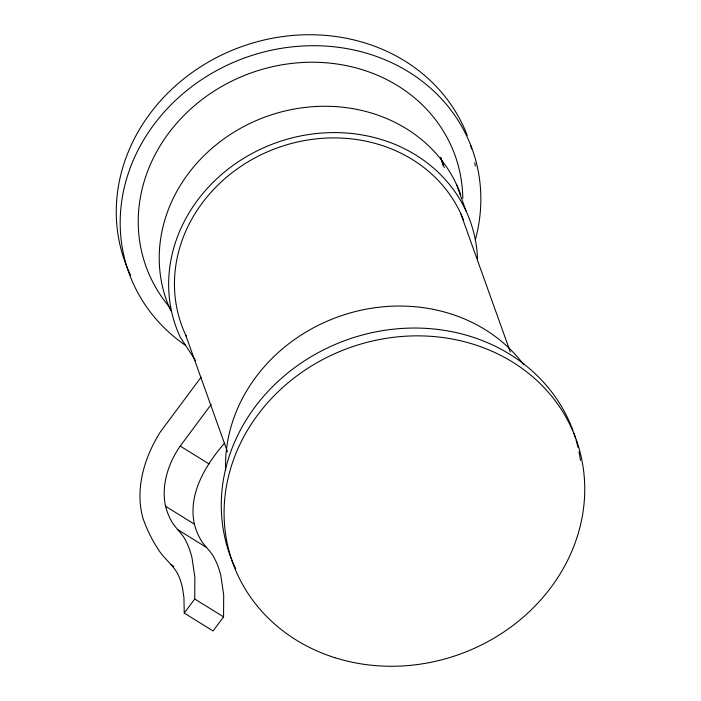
<?xml version="1.0" encoding="UTF-8"?>
<svg xmlns="http://www.w3.org/2000/svg" width="701" height="701" viewBox="0 0 701 701"><rect width="100%" height="100%" fill="white"/><g stroke="black" fill="none" stroke-linecap="round" stroke-linejoin="round"><path stroke-width="1.05" d="M224.539 443.146C205.577 464.965 187.85 493.986 194.379 524.138A267.23 96.607 -59.6 0 0 200.188 538.789C204.271 546.359 211.614 551.564 215.067 559.556A295.918 106.973 -59.6 0 1 220.824 575.591L223.698 594.974L223.566 616.871L213.078 630.97L184.24 613.095L183.942 597.69L182.584 588.411A218.213 78.889 -59.6 0 0 177.213 572.971C171.964 563.814 162.895 557.61 157.655 548.375A666.879 241.083 -59.6 0 1 143.048 518.565C134.627 489.088 144.467 456.999 160.433 431.825L201.091 377.217M184.24 613.095L194.729 598.996L194.86 577.098L191.986 557.716A295.918 106.973 -59.6 0 0 186.229 541.68C182.777 533.689 175.425 528.484 171.351 520.913A267.23 96.607 -59.6 0 1 165.541 506.262C161.099 485.364 168.222 463.247 180.218 446.073L211.176 404.477M180.218 446.073L209.056 463.948M165.541 506.262L194.379 524.138M177.844 529.702L206.69 547.586M171.062 564.664L173.848 566.399M194.729 598.996L223.566 616.871M195.421 360.384L180.236 337.181A156.314 139.517 -19.7 0 1 290.547 138.29A156.314 139.517 -19.7 0 1 477.547 258.897M456.64 184.731L466.069 211.062M444.32 167.653L440.649 157.41L443.058 165.567M460.706 213.428L510.302 351.946M185.599 334.815L227.475 451.786M185.721 345.558A182.453 162.86 -19.7 0 1 146.115 135.959A182.453 162.86 -19.7 0 1 370.058 54.284A182.453 162.86 -19.7 0 1 475.296 239.935M470.765 145.738A182.453 162.86 -19.7 0 1 471.677 148.91M474.779 162.825A182.453 162.86 -19.7 0 1 475.304 166.049M130.675 275.449A182.453 162.86 -19.7 0 1 232.049 50.341A182.453 162.86 -19.7 0 1 467.225 135.354M573.751 432.771A182.453 162.86 -19.7 0 1 575.468 437.994M576.099 440.105A182.453 162.86 -19.7 0 1 578.053 447.545M578.991 451.83A182.453 162.86 -19.7 0 1 580.472 460.426M235.694 568.756A182.453 162.86 -19.7 0 1 338.197 343.183A182.453 162.86 -19.7 0 1 573.015 430.712M225.617 470.38A164.192 146.562 -19.7 0 1 338.89 316.554A164.192 146.562 -19.7 0 1 523.647 364.599M170.755 308.528A164.192 146.562 -19.7 0 1 248.25 73.973A164.192 146.562 -19.7 0 1 462.791 198.471M186.501 336.725A150.443 134.285 -19.7 0 1 269.403 150.995A150.443 134.285 -19.7 0 1 463.615 220.254M170.807 310.85A156.314 139.517 -19.7 0 1 260.57 118.758A156.314 139.517 -19.7 0 1 460.715 194.633M334.885 657.687A182.453 162.86 -19.7 0 0 583.276 468.25A182.453 162.86 -19.7 0 0 295.068 377.252A182.453 162.86 -19.7 0 0 334.885 657.687"/></g></svg>
